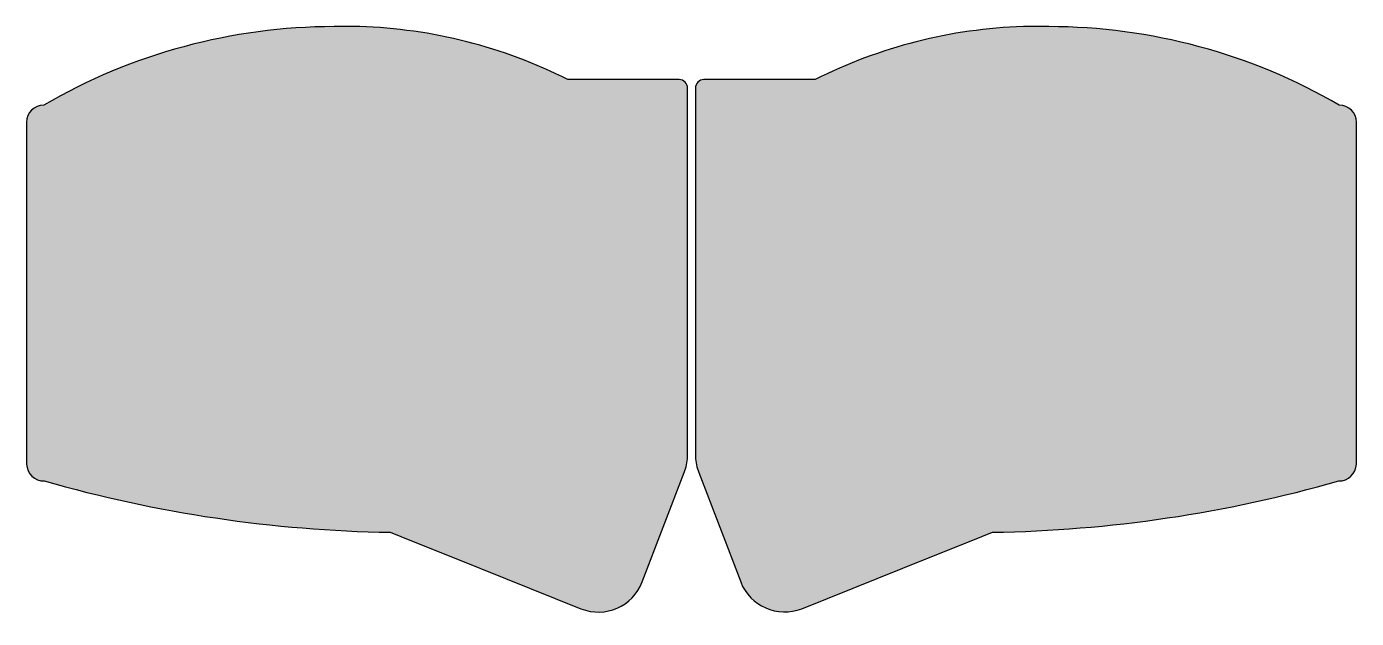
# Model space of a CAD drawing. Header units: millimetres. Extents: x 25 to 321, y 140 to 272.
import ezdxf

# ---------------------------------------------------------------- set-up
doc = ezdxf.new("R2010")
doc.units = ezdxf.units.MM
doc.header["$MEASUREMENT"] = 0
doc.layers.add('svg1094', color=7, linetype='Continuous', lineweight=0)

msp = doc.modelspace()

# ---------------------------------------------------------------- hatches: boundary and pattern name
at = {"layer": 'svg1094', "true_color": 0x000000, "transparency": 33554687}
h = msp.add_hatch(color=18, dxfattribs=at)
h.dxf.hatch_style = 2
edge = h.paths.add_edge_path()
edge.add_spline(control_points=[(120.16, 153.81), (120.16, 153.81), (110.63, 157.62), (110.63, 157.62), (110.63, 157.62), (105.87, 159.53), (105.87, 159.53), (79.76, 159.95), (53.83, 163.79), (28.72, 170.96), (26.6, 170.89), (24.8, 172.58), (24.77, 174.73), (24.77, 174.73), (24.77, 250.93), (24.77, 250.93), (24.77, 253.05), (26.46, 254.74), (28.58, 254.74), (48.26, 266.17), (70.59, 272.2), (93.35, 272.24), (93.35, 272.24), (95.25, 272.24), (95.25, 272.24), (95.25, 272.24), (99.06, 272.24), (99.06, 272.24), (115.22, 271.74), (131.09, 267.72), (145.52, 260.42), (145.52, 260.42), (170.29, 260.42), (170.29, 260.42), (171.34, 260.42), (172.19, 259.57), (172.19, 258.52), (172.19, 258.52), (172.19, 219.04), (172.19, 219.04), (172.19, 219.04), (172.19, 215.79), (172.19, 215.79), (172.19, 215.79), (172.19, 176.32), (172.19, 176.32), (172.16, 175.12), (171.91, 173.95), (171.41, 172.86), (171.41, 172.86), (162.07, 148.45), (162.07, 148.45), (159.95, 143.02), (153.85, 140.34), (148.41, 142.49), (148.41, 142.49), (120.16, 153.81), (120.16, 153.81)], knot_values=[0, 0, 0, 0, 1, 1, 1, 2, 2, 2, 3, 3, 3, 4, 4, 4, 5, 5, 5, 6, 6, 6, 7, 7, 7, 8, 8, 8, 9, 9, 9, 10, 10, 10, 11, 11, 11, 12, 12, 12, 13, 13, 13, 14, 14, 14, 15, 15, 15, 16, 16, 16, 17, 17, 17, 18, 18, 18, 19, 19, 19, 19], degree=3, periodic=0)
h = msp.add_hatch(color=18, dxfattribs=at)
h.dxf.hatch_style = 2
edge = h.paths.add_edge_path()
edge.add_spline(control_points=[(173.95, 176.32), (173.95, 176.32), (173.95, 215.79), (173.95, 215.79), (173.95, 215.79), (173.95, 219.04), (173.95, 219.04), (173.95, 219.04), (173.95, 258.52), (173.95, 258.52), (173.95, 259.57), (174.8, 260.42), (175.86, 260.42), (175.86, 260.42), (200.62, 260.42), (200.62, 260.42), (215.05, 267.69), (230.93, 271.74), (247.09, 272.24), (247.09, 272.24), (250.9, 272.24), (250.9, 272.24), (250.9, 272.24), (252.8, 272.24), (252.8, 272.24), (275.55, 272.2), (297.89, 266.17), (317.57, 254.74), (319.69, 254.74), (321.38, 253.05), (321.38, 250.93), (321.38, 250.93), (321.38, 174.73), (321.38, 174.73), (321.31, 172.61), (319.55, 170.92), (317.43, 170.96), (292.31, 163.79), (266.35, 159.95), (240.24, 159.53), (240.24, 159.53), (235.48, 157.62), (235.48, 157.62), (235.48, 157.62), (225.95, 153.81), (225.95, 153.81), (225.95, 153.81), (197.7, 142.49), (197.7, 142.49), (192.26, 140.37), (186.16, 143.05), (184.04, 148.45), (184.04, 148.45), (174.7, 172.86), (174.7, 172.86), (174.24, 173.95), (173.99, 175.15), (173.95, 176.32)], knot_values=[0, 0, 0, 0, 1, 1, 1, 2, 2, 2, 3, 3, 3, 4, 4, 4, 5, 5, 5, 6, 6, 6, 7, 7, 7, 8, 8, 8, 9, 9, 9, 10, 10, 10, 11, 11, 11, 12, 12, 12, 13, 13, 13, 14, 14, 14, 15, 15, 15, 16, 16, 16, 17, 17, 17, 18, 18, 18, 19, 19, 19, 19], degree=3, periodic=0)

# ---------------------------------------------------------------- linework, layer by layer
at = {"layer": 'svg1094', "color": 18, "lineweight": 25, "true_color": 0x000000}
for points in [[(120.16, 153.81), (120.16, 153.81), (110.63, 157.62), (110.63, 157.62), (110.63, 157.62), (105.87, 159.53), (105.87, 159.53), (79.76, 159.95), (53.83, 163.79), (28.72, 170.96), (26.6, 170.89), (24.8, 172.58), (24.77, 174.73), (24.77, 174.73), (24.77, 250.93), (24.77, 250.93), (24.77, 253.05), (26.46, 254.74), (28.58, 254.74), (48.26, 266.17), (70.59, 272.2), (93.35, 272.24), (93.35, 272.24), (95.25, 272.24), (95.25, 272.24), (95.25, 272.24), (99.06, 272.24), (99.06, 272.24), (115.22, 271.74), (131.09, 267.72), (145.52, 260.42), (145.52, 260.42), (170.29, 260.42), (170.29, 260.42), (171.34, 260.42), (172.19, 259.57), (172.19, 258.52), (172.19, 258.52), (172.19, 219.04), (172.19, 219.04), (172.19, 219.04), (172.19, 215.79), (172.19, 215.79), (172.19, 215.79), (172.19, 176.32), (172.19, 176.32), (172.16, 175.12), (171.91, 173.95), (171.41, 172.86), (171.41, 172.86), (162.07, 148.45), (162.07, 148.45), (159.95, 143.02), (153.85, 140.34), (148.41, 142.49), (148.41, 142.49), (120.16, 153.81), (120.16, 153.81)], [(173.95, 176.32), (173.95, 176.32), (173.95, 215.79), (173.95, 215.79), (173.95, 215.79), (173.95, 219.04), (173.95, 219.04), (173.95, 219.04), (173.95, 258.52), (173.95, 258.52), (173.95, 259.57), (174.8, 260.42), (175.86, 260.42), (175.86, 260.42), (200.62, 260.42), (200.62, 260.42), (215.05, 267.69), (230.93, 271.74), (247.09, 272.24), (247.09, 272.24), (250.9, 272.24), (250.9, 272.24), (250.9, 272.24), (252.8, 272.24), (252.8, 272.24), (275.55, 272.2), (297.89, 266.17), (317.57, 254.74), (319.69, 254.74), (321.38, 253.05), (321.38, 250.93), (321.38, 250.93), (321.38, 174.73), (321.38, 174.73), (321.31, 172.61), (319.55, 170.92), (317.43, 170.96), (292.31, 163.79), (266.35, 159.95), (240.24, 159.53), (240.24, 159.53), (235.48, 157.62), (235.48, 157.62), (235.48, 157.62), (225.95, 153.81), (225.95, 153.81), (225.95, 153.81), (197.7, 142.49), (197.7, 142.49), (192.26, 140.37), (186.16, 143.05), (184.04, 148.45), (184.04, 148.45), (174.7, 172.86), (174.7, 172.86), (174.24, 173.95), (173.99, 175.15), (173.95, 176.32)]]:
    msp.add_open_spline(points, degree=3, knots=[0, 0, 0, 0, 1, 1, 1, 2, 2, 2, 3, 3, 3, 4, 4, 4, 5, 5, 5, 6, 6, 6, 7, 7, 7, 8, 8, 8, 9, 9, 9, 10, 10, 10, 11, 11, 11, 12, 12, 12, 13, 13, 13, 14, 14, 14, 15, 15, 15, 16, 16, 16, 17, 17, 17, 18, 18, 18, 19, 19, 19, 19], dxfattribs=at)

doc.saveas('drawing.dxf')
